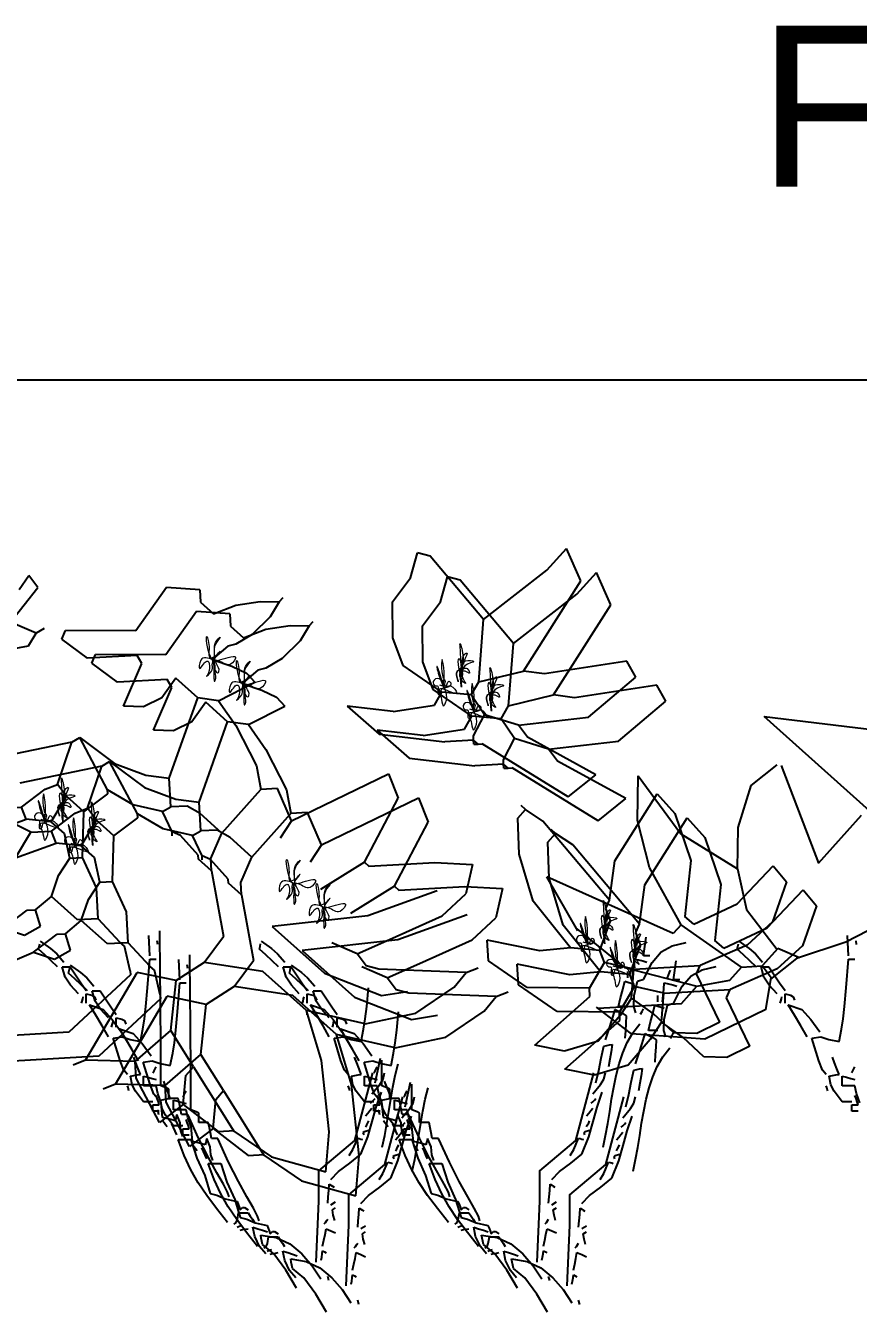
# Model space of a CAD drawing. Header units: millimetres. Extents: x -414464 to 1686, y -90036 to 108605.
# Drawn here: x -402353 to -401836, y 2572 to 3371 of the extents above; entities that cross this region are included whole.
import ezdxf

# ---------------------------------------------------------------- set-up
doc = ezdxf.new("R2010")
doc.units = ezdxf.units.MM
doc.header["$LTSCALE"] = 1000
doc.header["$MEASUREMENT"] = 0
doc.linetypes.add('AUDIT_D_120904163729-0', pattern=[0])
doc.layers.get('0').update_dxf_attribs({"linetype": 'AUDIT_D_120904163729-0'})
doc.layers.add('sb shrubs', color=1, linetype='Continuous')
doc.layers.add('sb-design', color=3, linetype='Continuous')
doc.styles.add('ATTR', font='romans.shx', dxfattribs={"width": 0.8, "height": 0.7})
doc.styles.add('ROMANS', font='romans.shx', dxfattribs={"width": 0.85})
doc.styles.add('Romans 1', font='romans.shx', dxfattribs={"height": 100})
doc.dimstyles.new('DIM-100', dxfattribs={"dimscale": 100, "dimtxt": 2, "dimasz": 2, "dimexe": 0.18, "dimexo": 0.0625, "dimgap": 1, "dimtad": 1, "dimdec": 0, "dimzin": 0, "dimdsep": 46, "dimtxsty": 'ROMANS', "dimcen": 0.09, "dimclrd": 1, "dimclre": 1, "dimclrt": 3, "dimadec": 0, "dimazin": 0, "dimtfac": 1, "dimtdec": 0, "dimtix": 1, "dimtmove": 2, "dimatfit": 3, "dimfxl": 1, "dimtolj": 1, "dimtzin": 0, "dimarcsym": 0})

# ---------------------------------------------------------------- blocks, each defined once
blk = doc.blocks.new('A$C3E916B73')
at = {"layer": 'sb shrubs', "color": 96}
for p, q in [((2.89, 6.753), (3.878, 7.086)), ((3.878, 7.086), (3.984, 6.346)), ((2.219, 6.235), (2.89, 6.753)), ((1.307, 5.689), (1.922, 6.227)), ((1.538, 4.997), (2.219, 6.235)), ((1.922, 6.227), (2.23, 6.227)), ((3.984, 6.346), (3.914, 5.015)), ((0.846, 5.997), (0.461, 5.151)), ((1.307, 5.689), (0.846, 5.997)), ((1.307, 5.689), (1.384, 5.151)), ((0.461, 5.151), (0.461, 4.843)), ((1.384, 5.151), (1.538, 4.997)), ((8.435, 5.095), (7.886, 4.955)), ((9.07, 4.947), (8.435, 5.095)), ((-0.461, 4.766), (-0.692, 4.843)), ((0.461, 4.843), (-0.461, 4.766)), ((0.461, 4.843), (1.153, 4.305)), ((1.538, 4.997), (1.153, 4.305)), ((3.914, 5.015), (3.69, 4.074)), ((7.886, 4.955), (8.962, 4.109)), ((9.5, 4.494), (9.07, 4.947)), ((10.482, 4.873), (10.115, 4.494)), ((10.906, 4.91), (10.482, 4.873)), ((11.345, 4.724), (10.906, 4.91)), ((-0.461, 4.766), (0.592, 3.188)), ((11.345, 4.724), (10.961, 3.802)), ((1.153, 4.305), (1.307, 3.383)), ((4.767, 4.382), (3.69, 4.074)), ((4.767, 4.382), (5.714, 4.238)), ((9.731, 4.186), (9.5, 4.494)), ((10.115, 4.494), (9.731, 4.186)), ((-0.738, 4.228), (-3.229, 4.228)), ((0.461, 3.229), (-0.738, 4.228)), ((3.69, 4.074), (2.921, 3.306)), ((3.69, 4.074), (3.69, 4.152)), ((5.714, 4.238), (6.456, 3.794)), ((8.962, 4.109), (8.962, 3.956)), ((9.731, 4.186), (9.807, 3.648)), ((4.066, 3.397), (5.098, 3.872)), ((5.098, 3.872), (5.583, 3.823)), ((7.808, 3.879), (7.117, 3.341)), ((8.962, 3.956), (7.808, 3.879)), ((8.962, 3.956), (9.269, 3.494)), ((-12.674, 3.684), (-14.026, 3.507)), ((-11.507, 3.195), (-12.674, 3.684)), ((6.456, 3.794), (6.688, 3.536)), ((9.807, 3.648), (9.269, 3.494)), ((9.807, 3.648), (11.037, 3.648)), ((10.961, 3.802), (11.037, 3.648)), ((11.93, 3.319), (11.037, 3.648)), ((-14.026, 3.507), (-14.646, 2.976)), ((1.307, 3.383), (0.592, 3.188)), ((1.845, 3.075), (1.307, 3.383)), ((3.143, 2.479), (4.066, 3.397)), ((5.074, 3.383), (4.843, 3.306)), ((6.688, 3.536), (5.074, 3.383)), ((6.688, 3.536), (6.919, 3.46)), ((9.269, 3.494), (9.192, 3.264)), ((-11.507, 3.195), (-11.378, 2.614)), ((0.461, 3.152), (0.384, 2.691)), ((0.461, 3.152), (0.461, 3.229)), ((2.921, 3.306), (1.845, 3.075)), ((4.843, 3.306), (4.69, 3.075)), ((7.117, 3.341), (7.117, 2.956)), ((8.082, 3.209), (7.117, 2.956)), ((8.654, 3.187), (8.011, 2.284)), ((8.654, 3.187), (8.082, 3.209)), ((9.192, 3.264), (8.654, 3.187)), ((9.192, 3.264), (9.423, 2.726)), ((12.424, 2.913), (11.93, 3.319)), ((-14.622, 2.998), (-13.069, 2.998)), ((-13.069, 2.998), (-12.762, 2.691)), ((1.845, 3.075), (2.23, 2.614)), ((4.69, 3.075), (4.228, 2.845)), ((4.69, 3.075), (5.305, 2.845)), ((10.961, 2.879), (10.807, 2.726)), ((10.961, 2.879), (11.789, 2.543)), ((12.729, 2.187), (12.424, 2.913)), ((-14.083, 2.267), (-12.762, 2.691)), ((-12.762, 2.691), (-12.147, 2.614)), ((-10.884, 2.285), (-11.392, 2.64)), ((0.384, 2.691), (0.308, 2.614)), ((5.305, 2.845), (6.304, 2.46)), ((9.423, 2.726), (9.346, 2.495)), ((10.977, 1.692), (10.807, 2.726)), ((-12.147, 2.614), (-11.916, 2.383)), ((-11.378, 2.614), (-11.532, 2.383)), ((-2.691, 2.537), (-1.845, 2.229)), ((0.308, 2.614), (-0.077, 2.153)), ((2.076, 1.384), (2.23, 2.614)), ((4.926, 2.381), (3.143, 2.479)), ((6.304, 2.46), (6.765, 2.076)), ((9.346, 2.495), (9.423, 2.341)), ((11.789, 2.543), (12.498, 1.88)), ((-14.928, 1.5), (-14.083, 2.267)), ((-11.916, 2.383), (-12.992, 1.538)), ((-11.916, 2.383), (-11.532, 2.383)), ((-11.224, 2.076), (-11.532, 2.383)), ((-10.833, 2.271), (-11.224, 2.076)), ((-9.952, 2.034), (-10.884, 2.285)), ((-1.845, 2.229), (-1.461, 2.383)), ((-1.845, 2.229), (-1.384, 1.922)), ((-1.461, 2.383), (-1.153, 2.229)), ((-1.153, 2.229), (-1.23, 1.922)), ((-0.461, 2.153), (-0.923, 1.691)), ((-0.077, 2.153), (-0.461, 2.153)), ((-0.077, 2.153), (-0.076, 1.575)), ((6.24, 1.988), (4.926, 2.381)), ((8.011, 2.284), (7.799, 1.396)), ((9.423, 2.341), (8.27, 0.804)), ((9.423, 2.341), (9.565, 1.618)), ((12.498, 1.88), (12.729, 2.187)), ((-11.76, 1.323), (-11.237, 2.093)), ((-9.533, 1.845), (-9.952, 2.034)), ((-1.384, 1.922), (-1.23, 1.922)), ((-1.23, 1.922), (-0.923, 1.691)), ((6.919, 1.538), (6.765, 2.076)), ((-13.146, 1.691), (-15.432, 0.503)), ((-12.992, 1.538), (-13.146, 1.691)), ((-0.923, 1.691), (-0.769, 1.307)), ((4.92, 1.384), (4.075, 1.845)), ((10.73, 0.804), (10.977, 1.692)), ((-14.914, 1.538), (-15.432, 0.503)), ((-12.992, 1.538), (-13.519, 0.438)), ((-0.076, 1.575), (-0.307, 0.999)), ((4.92, 1.384), (4.997, 1.461)), ((4.997, 1.461), (6.227, 1.461)), ((6.227, 1.461), (6.919, 1.538)), ((9.565, 1.618), (10.422, 0.419)), ((-11.886, 0.556), (-11.76, 1.323)), ((-0.769, 1.307), (-0.538, 0.999)), ((2.076, 1.384), (1.845, 1.153)), ((2.076, 1.384), (2.076, 1.153)), ((4.92, 1.384), (5.612, 0.231)), ((7.799, 1.396), (7.808, 0.727)), ((-0.538, 0.999), (-0.615, 0.538)), ((-0.538, 0.999), (-0.307, 0.999)), ((-0.307, 0.999), (-0.231, 0.154)), ((1.845, 1.076), (1.538, 0.692)), ((1.845, 1.153), (1.845, 1.076)), ((2.076, 1.153), (2.306, 0.692)), ((3.613, 0.538), (3.383, 0.846)), ((7.808, 0.727), (7.962, 0.573)), ((8.27, 0.804), (7.962, 0.573)), ((10.422, 0.419), (10.73, 0.804)), ((-12.9, -0.152), (-11.886, 0.556)), ((-11.886, 0.556), (-11.829, -0.211)), ((-10.968, -1.315), (-10.379, 0.538)), ((-10.379, 0.538), (-9.533, -0.308)), ((-0.615, 0.538), (-0.846, 0.308)), ((1.384, 0.615), (1.23, 0.231)), ((1.538, 0.692), (1.384, 0.615)), ((1.384, 0.692), (1.384, 0.615)), ((2.306, 0.692), (1.922, 0.308)), ((2.306, 0.692), (3.075, -0.077)), ((3.613, 0.538), (3.383, -0.077)), ((3.613, 0.538), (5.458, -0.231)), ((7.962, 0.573), (7.886, 0.496)), ((-13.519, 0.438), (-13.688, -0.447)), ((-2.076, 0.461), (-1.307, 0.231)), ((-2.076, 0.461), (-1.768, 0)), ((-0.846, 0.308), (-1.307, 0.231)), ((-0.846, 0.308), (-0.538, -0.154)), ((1.922, 0.308), (1.691, 0.154)), ((8.764, 0.384), (7.227, -0.692)), ((8.764, 0.384), (9.302, 0)), ((-1.768, 0), (-2.306, -0.308)), ((-1.768, 0), (-1.384, 0)), ((-1.307, 0.231), (-1.384, 0)), ((-1.384, 0), (-0.923, -0.308)), ((-0.231, 0.154), (-0.538, -0.154)), ((-0.231, 0.154), (0.231, -0.154)), ((0.692, 0.077), (0.231, -0.231)), ((1.23, 0.231), (0.692, 0.077)), ((1.23, 0.231), (1.384, 0.154)), ((1.384, 0.154), (1.384, -0.384)), ((1.691, 0.154), (1.384, 0.154)), ((5.458, -0.231), (5.612, 0.231)), ((9.302, 0), (8.072, -0.769)), ((-13.632, -1.273), (-12.9, -0.152)), ((-11.829, -0.211), (-11.548, -0.978)), ((-0.538, -0.154), (-0.692, -0.384)), ((0.231, -0.231), (-0.231, -1.23)), ((0.231, -0.154), (0.231, -0.231)), ((3.017, -0.518), (3.075, -0.077)), ((3.383, -0.077), (3.075, -0.077)), ((-13.688, -0.447), (-13.632, -1.273)), ((-9.379, -0.384), (-11.235, -2.24)), ((-0.923, -0.308), (-0.692, -0.384)), ((-0.692, -0.384), (-0.384, -1.153)), ((0.39, -0.711), (0.955, -0.459)), ((0.955, -0.459), (1.384, -0.384)), ((1.384, -0.384), (1.999, -1.845)), ((-0.231, -1.23), (0.39, -0.711)), ((2.678, -1.287), (3.017, -0.518)), ((7.15, -0.692), (7.073, -0.769)), ((7.073, -0.692), (7.073, -0.769)), ((7.073, -0.692), (7.15, -0.692)), ((7.15, -0.692), (7.227, -0.692)), ((-0.384, -1.153), (-1.922, -0.922)), ((5.326, -0.977), (6.535, -0.769)), ((7.073, -0.769), (6.535, -0.769)), ((7.073, -0.769), (7.073, -0.846)), ((7.073, -0.846), (7.303, -1.23)), ((8.072, -0.769), (7.919, -0.999)), ((-11.548, -0.978), (-11.041, -1.333)), ((-0.384, -1.153), (-0.231, -1.23)), ((4.761, -1.532), (5.326, -0.977)), ((7.919, -0.999), (7.303, -1.23)), ((7.919, -0.999), (9.225, -1.076)), ((9.225, -1.076), (10.148, -1.768)), ((2.383, -1.768), (2.678, -1.287)), ((5.612, -1.384), (4.761, -1.532)), ((5.612, -1.384), (6.381, -1.461)), ((7.303, -1.23), (7.073, -1.614)), ((6.381, -1.461), (6.535, -1.691)), ((7.073, -1.614), (6.535, -1.691)), ((7.073, -1.614), (7.227, -1.845)), ((-11.235, -2.24), (-8.995, -1.845)), ((0.984, -1.731), (0.615, -1.768)), ((0.615, -1.768), (1, -2.537)), ((1.337, -1.879), (0.984, -1.731)), ((1.614, -2.229), (1.337, -1.879)), ((1.999, -1.845), (1.614, -2.229)), ((2.383, -1.768), (1.999, -1.845)), ((2.383, -1.768), (3.075, -2.076)), ((6.535, -1.691), (5.843, -2.229)), ((7.227, -1.845), (8.072, -1.999)), ((7.227, -1.845), (7.38, -2.998)), ((10.148, -1.768), (9.994, -2.076)), ((2.932, -2.249), (3.075, -2.076)), ((8.457, -1.922), (8.072, -1.999)), ((8.072, -1.999), (9.225, -3.613)), ((9.994, -2.076), (8.457, -1.922)), ((2.664, -2.397), (2.932, -2.249)), ((5.843, -2.229), (5.679, -2.752)), ((1, -2.537), (0.923, -2.691)), ((2.306, -2.537), (2.664, -2.397)), ((2.614, -2.767), (2.306, -2.537)), ((0, -2.691), (-0.461, -3.075)), ((0.923, -2.691), (0, -2.691)), ((2.763, -2.796), (2.614, -2.767)), ((3.074, -2.959), (2.763, -2.796)), ((5.679, -2.752), (5.714, -3.418)), ((-0.461, -3.075), (-0.384, -3.229)), ((3.427, -3.27), (3.074, -2.959)), ((7.38, -2.998), (6.458, -4.228)), ((7.38, -2.998), (8.61, -3.844)), ((0.923, -3.152), (-0.384, -3.229)), ((1.538, -3.921), (0.923, -3.152)), ((3.613, -3.536), (3.427, -3.27)), ((-2.229, -3.383), (-1.614, -3.459)), ((-1.614, -3.459), (-1.461, -3.69)), ((2.153, -3.613), (2.383, -3.383)), ((2.383, -3.383), (2.805, -3.521)), ((2.805, -3.521), (3.257, -3.566)), ((3.257, -3.566), (3.613, -3.536)), ((3.613, -3.536), (3.69, -3.613)), ((5.714, -3.418), (6.074, -3.844)), ((-1.461, -3.69), (-1.922, -3.921)), ((-1.307, -3.767), (-1.461, -3.69)), ((2.153, -3.844), (2.153, -3.613)), ((9.225, -3.613), (8.995, -4.228)), ((-1.922, -3.921), (-1.384, -4.536)), ((2.153, -3.844), (1.538, -3.921)), ((6.074, -3.844), (6.227, -4.305)), ((8.61, -3.844), (8.995, -4.228)), ((6.458, -4.228), (6.227, -4.305)), ((-1.732, -4.515), (-1.537, -4.766)), ((-1.384, -4.536), (-1.537, -4.766))]:
    blk.add_line(p, q, dxfattribs=at)
for centre, start, end in [((-0.738, 4.228), 49.844, 89.647), ((-11.507, 3.195), 12.8043, 67.5333)]:
    blk.add_arc(centre, 0.00000961, start, end, dxfattribs=at)
blk = doc.blocks.new('gt')
at = {"layer": 'sb-design', "color": 46}
for p, q in [((597.9543, 207.0863), (597.9507, 207.1614)), ((600.1097, 207.0863), (600.1061, 207.1614)), ((600.1473, 207.1282), (600.1467, 207.1796)), ((597.5411, 207.111), (597.5434, 207.1212)), ((597.5646, 207.0895), (597.5411, 207.111)), ((597.5434, 207.1212), (597.5455, 207.1309)), ((597.547, 207.1403), (597.5855, 207.114)), ((597.5855, 207.114), (597.6083, 207.0939)), ((597.9836, 207.1286), (597.9821, 207.1426)), ((599.6966, 207.111), (599.6989, 207.1212)), ((599.72, 207.0895), (599.6966, 207.111)), ((599.6989, 207.1212), (599.7009, 207.1309)), ((599.7024, 207.1403), (599.7409, 207.114)), ((599.7409, 207.114), (599.7637, 207.0939)), ((600.1391, 207.1286), (600.1375, 207.1426)), ((600.148, 207.0717), (600.1473, 207.1282)), ((600.5172, 207.111), (600.5195, 207.1212)), ((600.5407, 207.0895), (600.5172, 207.111)), ((600.5195, 207.1212), (600.5215, 207.1309)), ((600.523, 207.1403), (600.5615, 207.114)), ((600.5615, 207.114), (600.5843, 207.0939)), ((601.9253, 207.1036), (601.9291, 207.1133)), ((601.9291, 207.1133), (601.9327, 207.1227)), ((601.9444, 207.0863), (601.9538, 207.1564)), ((602.01, 207.1014), (602.0507, 207.1234)), ((602.0507, 207.1234), (602.1022, 207.1358)), ((597.5881, 207.0675), (597.5646, 207.0895)), ((597.6115, 207.0452), (597.5881, 207.0675)), ((597.6083, 207.0939), (597.635, 207.0628)), ((597.9455, 206.9679), (597.9543, 207.0746)), ((597.9543, 207.0746), (597.9624, 207.0746)), ((597.9624, 207.0746), (597.9704, 207.0746)), ((597.9704, 207.0746), (597.9777, 207.0746)), ((599.7435, 207.0675), (599.72, 207.0895)), ((599.767, 207.0452), (599.7435, 207.0675)), ((599.7637, 207.0939), (599.7905, 207.0628)), ((600.101, 206.9679), (600.1097, 207.0746)), ((600.1097, 207.0746), (600.1179, 207.0746)), ((600.1179, 207.0746), (600.1258, 207.0746)), ((600.1258, 207.0746), (600.1332, 207.0746)), ((600.1486, 207.0099), (600.148, 207.0717)), ((600.5641, 207.0675), (600.5407, 207.0895)), ((600.5876, 207.0452), (600.5641, 207.0675)), ((600.5843, 207.0939), (600.6111, 207.0628)), ((601.9077, 207.0511), (601.9092, 207.0746)), ((601.9092, 207.0746), (601.9253, 207.071)), ((601.921, 207.0934), (601.9253, 207.1036)), ((601.9253, 207.071), (601.9409, 207.0672)), ((601.9409, 207.0672), (601.9562, 207.0628)), ((601.9526, 207.0863), (601.9444, 207.0863)), ((601.9605, 207.0863), (601.9526, 207.0863)), ((601.9679, 207.0863), (601.9605, 207.0863)), ((601.976, 207.0622), (602.01, 207.1014)), ((597.6402, 207.0071), (597.6291, 207.0452)), ((597.6291, 207.0452), (597.6394, 207.0452)), ((597.6394, 207.0452), (597.6491, 207.0452)), ((597.6491, 207.0452), (597.6585, 207.0452)), ((597.6585, 207.0452), (597.6784, 207.0159)), ((597.6784, 207.0159), (597.6984, 206.9865)), ((599.7957, 207.0071), (599.7846, 207.0452)), ((599.7846, 207.0452), (599.7948, 207.0452)), ((599.7948, 207.0452), (599.8045, 207.0452)), ((599.8045, 207.0452), (599.8139, 207.0452)), ((599.8139, 207.0452), (599.8339, 207.0159)), ((599.8339, 207.0159), (599.8538, 206.9865)), ((600.6163, 207.0071), (600.6052, 207.0452)), ((600.6052, 207.0452), (600.6154, 207.0452)), ((600.6154, 207.0452), (600.6251, 207.0452)), ((600.6251, 207.0452), (600.6346, 207.0452)), ((600.6346, 207.0452), (600.6545, 207.0159)), ((600.6545, 207.0159), (600.6745, 206.9865)), ((601.8858, 207.0202), (601.8858, 207.0276)), ((601.8858, 207.0123), (601.8858, 207.0202)), ((601.9034, 207.0042), (601.9057, 207.0276)), ((601.9057, 207.0276), (601.9077, 207.0511)), ((601.9444, 206.9983), (601.976, 207.0622)), ((597.6599, 206.9773), (597.6402, 207.0071)), ((597.689, 206.9455), (597.6599, 206.9773)), ((597.6984, 206.9865), (597.7184, 206.9572)), ((597.9393, 206.8986), (597.9455, 206.9679)), ((599.8154, 206.9773), (599.7957, 207.0071)), ((599.8444, 206.9455), (599.8154, 206.9773)), ((599.8538, 206.9865), (599.8738, 206.9572)), ((600.0948, 206.8986), (600.101, 206.9679)), ((600.1493, 206.9421), (600.1486, 207.0099)), ((600.636, 206.9773), (600.6163, 207.0071)), ((600.6651, 206.9455), (600.636, 206.9773)), ((600.6745, 206.9865), (600.6944, 206.9572)), ((600.9154, 206.8986), (600.9216, 206.9679)), ((601.8666, 206.9616), (601.874, 206.9924)), ((601.874, 206.9924), (601.8858, 206.9889)), ((601.8858, 207.0042), (601.8858, 207.0123)), ((601.8858, 206.9889), (601.8975, 206.985)), ((601.8975, 206.985), (601.9092, 206.9807)), ((601.909, 206.9385), (601.921, 206.9924)), ((601.921, 206.9924), (601.9291, 206.9947)), ((601.9291, 206.9947), (601.937, 206.9968)), ((601.937, 206.9968), (601.9444, 206.9983)), ((597.703, 206.9184), (597.7051, 206.9263)), ((597.7051, 206.9263), (597.7066, 206.9337)), ((597.7184, 206.9455), (597.7392, 206.9407)), ((597.7184, 206.9337), (597.7184, 206.9455)), ((597.7184, 206.922), (597.7184, 206.9337)), ((597.7184, 206.9103), (597.7184, 206.922)), ((597.7392, 206.9407), (597.7483, 206.9346)), ((597.7483, 206.9346), (597.7536, 206.922)), ((599.8585, 206.9184), (599.8605, 206.9263)), ((599.8605, 206.9263), (599.862, 206.9337)), ((599.8738, 206.9455), (599.8947, 206.9407)), ((599.8738, 206.9337), (599.8738, 206.9455)), ((599.8738, 206.922), (599.8738, 206.9337)), ((599.8738, 206.9103), (599.8738, 206.922)), ((599.8947, 206.9407), (599.9038, 206.9346)), ((599.9038, 206.9346), (599.909, 206.922)), ((600.1499, 206.868), (600.1493, 206.9421)), ((600.6791, 206.9184), (600.6812, 206.9263)), ((600.6812, 206.9263), (600.6827, 206.9337)), ((600.6944, 206.9455), (600.7153, 206.9407)), ((600.6944, 206.9337), (600.6944, 206.9455)), ((600.6944, 206.922), (600.6944, 206.9337)), ((600.6944, 206.9103), (600.6944, 206.922)), ((600.7153, 206.9407), (600.7244, 206.9346)), ((600.7244, 206.9346), (600.7296, 206.922)), ((601.8505, 206.8985), (601.8587, 206.9302)), ((601.8587, 206.9302), (601.8666, 206.9616)), ((601.9075, 206.8976), (601.909, 206.9385)), ((597.7007, 206.9103), (597.703, 206.9184)), ((597.7301, 206.9044), (597.7811, 206.8863)), ((597.7536, 206.8653), (597.7301, 206.9044)), ((597.7811, 206.8863), (597.8144, 206.8497)), ((597.934, 206.8521), (597.9393, 206.8986)), ((599.8562, 206.9103), (599.8585, 206.9184)), ((599.8855, 206.9044), (599.9366, 206.8863)), ((599.909, 206.8653), (599.8855, 206.9044)), ((599.9366, 206.8863), (599.9699, 206.8497)), ((600.0894, 206.8521), (600.0948, 206.8986)), ((600.6768, 206.9103), (600.6791, 206.9184)), ((600.7062, 206.9044), (600.7572, 206.8863)), ((600.7296, 206.8653), (600.7062, 206.9044)), ((600.7572, 206.8863), (600.7905, 206.8497)), ((600.9101, 206.8521), (600.9154, 206.8986)), ((601.827, 206.8492), (601.8388, 206.8868)), ((601.8388, 206.8868), (601.8528, 206.8794)), ((601.8623, 206.8985), (601.8505, 206.8985)), ((601.8528, 206.8794), (601.8666, 206.8715)), ((601.874, 206.8985), (601.8623, 206.8985)), ((601.8666, 206.8715), (601.8799, 206.8633)), ((601.8858, 206.8985), (601.874, 206.8985)), ((601.9151, 206.875), (601.9075, 206.8976)), ((601.9327, 206.8692), (601.9386, 206.8794)), ((601.9386, 206.8794), (601.9444, 206.8891)), ((597.777, 206.8257), (597.7536, 206.8653)), ((597.8005, 206.7858), (597.777, 206.8257)), ((597.8144, 206.8497), (597.8475, 206.8034)), ((597.9278, 206.8135), (597.934, 206.8521)), ((599.9325, 206.8257), (599.909, 206.8653)), ((599.9559, 206.7858), (599.9325, 206.8257)), ((599.9699, 206.8497), (600.0029, 206.8034)), ((600.0832, 206.8135), (600.0894, 206.8521)), ((600.1504, 206.787), (600.1499, 206.868)), ((600.7531, 206.8257), (600.7296, 206.8653)), ((600.7766, 206.7858), (600.7531, 206.8257)), ((600.7905, 206.8497), (600.8235, 206.8034)), ((600.9039, 206.8135), (600.9101, 206.8521)), ((601.815, 206.8117), (601.827, 206.8492)), ((601.8784, 206.836), (601.8763, 206.8081)), ((601.8799, 206.8633), (601.8784, 206.836)), ((601.9044, 206.8004), (601.9298, 206.8331)), ((597.8181, 206.78), (597.8513, 206.7853)), ((597.8435, 206.6967), (597.8181, 206.78)), ((597.8513, 206.7853), (597.8812, 206.7755)), ((597.9191, 206.7682), (597.9278, 206.8135)), ((599.9736, 206.78), (600.0068, 206.7853)), ((599.999, 206.6967), (599.9736, 206.78)), ((600.0068, 206.7853), (600.0366, 206.7755)), ((600.0745, 206.7682), (600.0832, 206.8135)), ((600.1507, 206.6988), (600.1504, 206.787)), ((600.7942, 206.78), (600.8274, 206.7853)), ((600.8196, 206.6967), (600.7942, 206.78)), ((600.8274, 206.7853), (600.8572, 206.7755)), ((600.8951, 206.7682), (600.9039, 206.8135)), ((601.8024, 206.7741), (601.815, 206.8117)), ((601.8763, 206.8081), (601.874, 206.78)), ((601.8835, 206.7645), (601.9044, 206.8004)), ((597.8812, 206.7755), (597.9191, 206.7682)), ((600.0366, 206.7755), (600.0745, 206.7682)), ((600.8572, 206.7755), (600.8951, 206.7682)), ((601.7871, 206.7057), (601.7965, 206.7506)), ((601.7965, 206.7506), (601.8071, 206.7529)), ((601.8071, 206.7529), (601.8173, 206.755)), ((601.8173, 206.755), (601.8271, 206.7565)), ((601.8232, 206.7295), (601.8188, 206.7022)), ((601.8271, 206.7565), (601.8232, 206.7295)), ((601.8667, 206.7259), (601.8835, 206.7645)), ((597.8572, 206.6617), (597.8435, 206.6967)), ((597.9026, 206.6884), (597.8944, 206.7095)), ((597.9108, 206.6669), (597.9026, 206.6884)), ((600.0127, 206.6617), (599.999, 206.6967)), ((600.0581, 206.6884), (600.0498, 206.7095)), ((600.0663, 206.6669), (600.0581, 206.6884)), ((600.1508, 206.6027), (600.1507, 206.6988)), ((600.8333, 206.6617), (600.8196, 206.6967)), ((600.8787, 206.6884), (600.8705, 206.7095)), ((600.8869, 206.6669), (600.8787, 206.6884)), ((600.9568, 206.6602), (600.9665, 206.7057)), ((600.9714, 206.6027), (600.9713, 206.6988)), ((601.0215, 206.6422), (601.0324, 206.6849)), ((601.7774, 206.6602), (601.7871, 206.7057)), ((601.8188, 206.7022), (601.8142, 206.6743)), ((601.8421, 206.6422), (601.8531, 206.6849)), ((601.8531, 206.6849), (601.8667, 206.7259)), ((597.8709, 206.645), (597.8572, 206.6617)), ((597.8827, 206.6391), (597.8952, 206.6414)), ((597.8884, 206.6074), (597.8827, 206.6391)), ((597.8952, 206.6414), (597.9073, 206.6435)), ((597.9073, 206.6435), (597.9191, 206.645)), ((597.9191, 206.645), (597.9108, 206.6669)), ((597.9308, 206.6391), (597.9469, 206.6353)), ((597.9308, 206.6273), (597.9308, 206.6391)), ((597.9469, 206.6353), (597.9624, 206.6309)), ((597.966, 206.6509), (597.9704, 206.659)), ((597.9704, 206.659), (597.9742, 206.6669)), ((597.9742, 206.6669), (597.9777, 206.6743)), ((600.0264, 206.645), (600.0127, 206.6617)), ((600.0381, 206.6391), (600.0507, 206.6414)), ((600.0438, 206.6074), (600.0381, 206.6391)), ((600.0507, 206.6414), (600.0627, 206.6435)), ((600.0627, 206.6435), (600.0745, 206.645)), ((600.0745, 206.645), (600.0663, 206.6669)), ((600.0862, 206.6391), (600.1023, 206.6353)), ((600.0862, 206.6273), (600.0862, 206.6391)), ((600.1023, 206.6353), (600.1179, 206.6309)), ((600.1214, 206.6509), (600.1258, 206.659)), ((600.1258, 206.659), (600.1296, 206.6669)), ((600.1296, 206.6669), (600.1332, 206.6743)), ((600.847, 206.645), (600.8333, 206.6617)), ((600.8587, 206.6391), (600.8713, 206.6414)), ((600.8644, 206.6074), (600.8587, 206.6391)), ((600.8713, 206.6414), (600.8833, 206.6435)), ((600.8833, 206.6435), (600.8951, 206.645)), ((600.8951, 206.645), (600.8869, 206.6669)), ((600.9069, 206.6391), (600.9229, 206.6353)), ((600.9069, 206.6273), (600.9069, 206.6391)), ((600.9229, 206.6353), (600.9385, 206.6309)), ((600.9421, 206.6509), (600.9464, 206.659)), ((600.9464, 206.659), (600.9502, 206.6669)), ((600.9466, 206.6145), (600.9568, 206.6602)), ((600.9502, 206.6669), (600.9538, 206.6743)), ((600.9761, 206.6276), (600.9818, 206.6509)), ((601.0124, 206.5982), (601.0215, 206.6422)), ((601.7672, 206.6145), (601.7774, 206.6602)), ((601.7968, 206.6276), (601.8024, 206.6509)), ((601.8331, 206.5982), (601.8421, 206.6422)), ((597.8732, 206.5969), (597.8709, 206.6027)), ((597.8753, 206.591), (597.8732, 206.5969)), ((597.8768, 206.5851), (597.8753, 206.591)), ((597.9008, 206.5828), (597.8884, 206.6074)), ((597.9308, 206.6153), (597.9308, 206.6273)), ((597.9308, 206.6027), (597.9308, 206.6153)), ((597.9469, 206.6027), (597.9308, 206.6027)), ((597.9624, 206.6027), (597.9469, 206.6027)), ((597.9624, 206.6309), (597.9777, 206.6262)), ((597.9777, 206.6027), (597.9624, 206.6027)), ((597.9844, 206.5749), (597.9777, 206.6027)), ((600.0287, 206.5969), (600.0264, 206.6027)), ((600.0307, 206.591), (600.0287, 206.5969)), ((600.0322, 206.5851), (600.0307, 206.591)), ((600.0563, 206.5828), (600.0438, 206.6074)), ((600.0862, 206.6153), (600.0862, 206.6273)), ((600.0862, 206.6027), (600.0862, 206.6153)), ((600.1023, 206.6027), (600.0862, 206.6027)), ((600.1179, 206.6027), (600.1023, 206.6027)), ((600.1179, 206.6309), (600.1332, 206.6262)), ((600.1332, 206.6027), (600.1179, 206.6027)), ((600.1398, 206.5749), (600.1332, 206.6027)), ((600.161, 206.5992), (600.1508, 206.6027)), ((600.1707, 206.5953), (600.161, 206.5992)), ((600.1801, 206.591), (600.1707, 206.5953)), ((600.1801, 206.5793), (600.1801, 206.591)), ((600.8493, 206.5969), (600.847, 206.6027)), ((600.8513, 206.591), (600.8493, 206.5969)), ((600.8529, 206.5851), (600.8513, 206.591)), ((600.8769, 206.5828), (600.8644, 206.6074)), ((600.9069, 206.6153), (600.9069, 206.6273)), ((600.9069, 206.6027), (600.9069, 206.6153)), ((600.9229, 206.6027), (600.9069, 206.6027)), ((600.9385, 206.6027), (600.9229, 206.6027)), ((600.9385, 206.6309), (600.9538, 206.6262)), ((600.9538, 206.6027), (600.9385, 206.6027)), ((600.9604, 206.5749), (600.9538, 206.6027)), ((600.9816, 206.5992), (600.9714, 206.6027)), ((600.9913, 206.5953), (600.9816, 206.5992)), ((601.0008, 206.591), (600.9913, 206.5953)), ((601.0008, 206.5793), (601.0008, 206.591)), ((597.9308, 206.5441), (597.9008, 206.5828)), ((597.9425, 206.5441), (597.9308, 206.5441)), ((597.9543, 206.5441), (597.9425, 206.5441)), ((597.966, 206.5441), (597.9543, 206.5441)), ((597.9821, 206.5558), (597.9777, 206.5675)), ((597.9859, 206.5441), (597.9821, 206.5558)), ((597.9962, 206.5406), (597.9844, 206.5749)), ((597.9895, 206.5323), (597.9859, 206.5441)), ((600.0862, 206.5441), (600.0563, 206.5828)), ((600.098, 206.5441), (600.0862, 206.5441)), ((600.1097, 206.5441), (600.098, 206.5441)), ((600.1214, 206.5441), (600.1097, 206.5441)), ((600.1375, 206.5558), (600.1332, 206.5675)), ((600.1414, 206.5441), (600.1375, 206.5558)), ((600.1516, 206.5406), (600.1398, 206.5749)), ((600.1449, 206.5323), (600.1414, 206.5441)), ((600.1567, 206.4854), (600.1516, 206.5406)), ((600.1801, 206.5675), (600.1801, 206.5793)), ((600.1801, 206.5558), (600.1801, 206.5675)), ((600.1919, 206.5558), (600.1801, 206.5558)), ((600.2036, 206.5558), (600.1919, 206.5558)), ((600.2153, 206.5558), (600.2036, 206.5558)), ((600.2197, 206.5367), (600.2153, 206.5558)), ((600.2235, 206.517), (600.2197, 206.5367)), ((600.9069, 206.5441), (600.8769, 206.5828)), ((600.9186, 206.5441), (600.9069, 206.5441)), ((600.9303, 206.5441), (600.9186, 206.5441)), ((600.9421, 206.5441), (600.9303, 206.5441)), ((600.9582, 206.5558), (600.9538, 206.5675)), ((600.962, 206.5441), (600.9582, 206.5558)), ((600.9722, 206.5406), (600.9604, 206.5749)), ((600.9655, 206.5323), (600.962, 206.5441)), ((600.9773, 206.4854), (600.9722, 206.5406)), ((601.0008, 206.5675), (601.0008, 206.5793)), ((601.0008, 206.5558), (601.0008, 206.5675)), ((601.0125, 206.5558), (601.0008, 206.5558)), ((601.0242, 206.5558), (601.0125, 206.5558)), ((601.036, 206.5558), (601.0242, 206.5558)), ((601.0403, 206.5367), (601.036, 206.5558)), ((601.0441, 206.517), (601.0403, 206.5367)), ((597.966, 206.5323), (597.9742, 206.5323)), ((597.966, 206.5249), (597.966, 206.5323)), ((597.966, 206.517), (597.966, 206.5249)), ((597.966, 206.5088), (597.966, 206.517)), ((597.9742, 206.5088), (597.966, 206.5088)), ((597.9742, 206.5323), (597.9821, 206.5323)), ((597.9821, 206.5088), (597.9742, 206.5088)), ((597.9821, 206.5323), (597.9895, 206.5323)), ((597.9895, 206.5088), (597.9821, 206.5088)), ((600.1214, 206.5323), (600.1296, 206.5323)), ((600.1214, 206.5249), (600.1214, 206.5323)), ((600.1214, 206.517), (600.1214, 206.5249)), ((600.1214, 206.5088), (600.1214, 206.517)), ((600.1296, 206.5088), (600.1214, 206.5088)), ((600.1296, 206.5323), (600.1375, 206.5323)), ((600.1375, 206.5088), (600.1296, 206.5088)), ((600.1375, 206.5323), (600.1449, 206.5323)), ((600.1449, 206.5088), (600.1375, 206.5088)), ((600.208, 206.4897), (600.2059, 206.4818)), ((600.2095, 206.4971), (600.208, 206.4897)), ((600.2226, 206.4656), (600.2095, 206.4971)), ((600.2271, 206.4971), (600.2235, 206.517)), ((600.2353, 206.4971), (600.2271, 206.4971)), ((600.2432, 206.4971), (600.2353, 206.4971)), ((600.2506, 206.4971), (600.2432, 206.4971)), ((600.2909, 206.4084), (600.2506, 206.4971)), ((600.9421, 206.5323), (600.9502, 206.5323)), ((600.9421, 206.5249), (600.9421, 206.5323)), ((600.9421, 206.517), (600.9421, 206.5249)), ((600.9421, 206.5088), (600.9421, 206.517)), ((600.9502, 206.5088), (600.9421, 206.5088)), ((600.9502, 206.5323), (600.9582, 206.5323)), ((600.9582, 206.5088), (600.9502, 206.5088)), ((600.9582, 206.5323), (600.9655, 206.5323)), ((600.9655, 206.5088), (600.9582, 206.5088)), ((601.0286, 206.4897), (601.0265, 206.4818)), ((601.0301, 206.4971), (601.0286, 206.4897)), ((601.0432, 206.4656), (601.0301, 206.4971)), ((601.0477, 206.4971), (601.0441, 206.517)), ((601.0559, 206.4971), (601.0477, 206.4971)), ((601.0638, 206.4971), (601.0559, 206.4971)), ((601.0712, 206.4971), (601.0638, 206.4971)), ((601.1115, 206.4084), (601.0712, 206.4971)), ((600.1727, 206.4818), (600.1567, 206.4854)), ((600.1625, 206.4662), (600.1567, 206.4736)), ((600.1684, 206.4583), (600.1625, 206.4662)), ((600.1743, 206.4502), (600.1684, 206.4583)), ((600.1883, 206.478), (600.1727, 206.4818)), ((600.2036, 206.4736), (600.1883, 206.478)), ((600.1977, 206.4486), (600.1919, 206.4619)), ((600.2036, 206.4349), (600.1977, 206.4486)), ((600.2059, 206.4818), (600.2036, 206.4736)), ((600.2253, 206.4362), (600.2226, 206.4656)), ((600.9934, 206.4818), (600.9773, 206.4854)), ((600.9832, 206.4662), (600.9773, 206.4736)), ((600.989, 206.4583), (600.9832, 206.4662)), ((600.9949, 206.4502), (600.989, 206.4583)), ((601.0089, 206.478), (600.9934, 206.4818)), ((601.0242, 206.4736), (601.0089, 206.478)), ((601.0184, 206.4486), (601.0125, 206.4619)), ((601.0242, 206.4349), (601.0184, 206.4486)), ((601.0265, 206.4818), (601.0242, 206.4736)), ((601.0459, 206.4362), (601.0432, 206.4656)), ((600.2095, 206.4208), (600.2036, 206.4349)), ((600.2375, 206.3439), (600.2153, 206.4032)), ((600.2153, 206.4032), (600.2314, 206.4032)), ((600.2329, 206.4149), (600.2253, 206.4362)), ((600.2314, 206.4032), (600.247, 206.4032)), ((600.247, 206.4032), (600.2623, 206.4032)), ((600.2623, 206.4032), (600.2848, 206.3347)), ((600.3275, 206.3363), (600.2909, 206.4084)), ((601.0301, 206.4208), (601.0242, 206.4349)), ((601.0581, 206.3439), (601.036, 206.4032)), ((601.036, 206.4032), (601.0521, 206.4032)), ((601.0536, 206.4149), (601.0459, 206.4362)), ((601.0521, 206.4032), (601.0676, 206.4032)), ((601.0676, 206.4032), (601.0829, 206.4032)), ((601.0829, 206.4032), (601.1054, 206.3347)), ((601.1481, 206.3363), (601.1115, 206.4084)), ((600.262, 206.2911), (600.2375, 206.3439)), ((600.2848, 206.3347), (600.3138, 206.2694)), ((600.3587, 206.2797), (600.3275, 206.3363)), ((601.0827, 206.2911), (601.0581, 206.3439)), ((601.1054, 206.3347), (601.1344, 206.2694)), ((601.1793, 206.2797), (601.1481, 206.3363)), ((600.2897, 206.2424), (600.262, 206.2911)), ((600.3138, 206.2694), (600.3339, 206.2025)), ((600.383, 206.2373), (600.3587, 206.2797)), ((601.1104, 206.2424), (601.0827, 206.2911)), ((601.1344, 206.2694), (601.1545, 206.2025)), ((601.2036, 206.2373), (601.1793, 206.2797)), ((600.3212, 206.1952), (600.2897, 206.2424)), ((600.3339, 206.2025), (600.3585, 206.1962)), ((601.1419, 206.1952), (601.1104, 206.2424)), ((601.1545, 206.2025), (601.1791, 206.1962)), ((600.3573, 206.1472), (600.3212, 206.1952)), ((600.3585, 206.1962), (600.3895, 206.1834)), ((601.1779, 206.1472), (601.1419, 206.1952)), ((601.1791, 206.1962), (601.2102, 206.1834)), ((600.3984, 206.0957), (600.3573, 206.1472)), ((601.2191, 206.0957), (601.1779, 206.1472))]:
    blk.add_line(p, q, dxfattribs=at)
at = {"layer": 'sb-design', "color": 36}
for p, q in [((600.9348, 206.5734), (600.964, 206.6076)), ((600.964, 206.6076), (600.9761, 206.6276)), ((601.0047, 206.5533), (601.0124, 206.5982)), ((601.7555, 206.5734), (601.7846, 206.6076)), ((601.7846, 206.6076), (601.7968, 206.6276)), ((601.8253, 206.5533), (601.8331, 206.5982)), ((600.929, 206.5382), (600.9348, 206.5441)), ((600.9348, 206.5441), (600.9407, 206.5499)), ((600.9407, 206.5499), (600.9466, 206.5558)), ((600.9509, 206.5245), (600.9701, 206.5793)), ((600.9975, 206.5081), (601.0047, 206.5533)), ((601.7496, 206.5382), (601.7555, 206.5441)), ((601.7555, 206.5441), (601.7613, 206.5499)), ((601.7613, 206.5499), (601.7672, 206.5558)), ((601.7715, 206.5245), (601.7907, 206.5793)), ((601.8182, 206.5081), (601.8253, 206.5533)), ((600.9114, 206.4912), (600.9195, 206.5015)), ((600.9195, 206.5015), (600.9275, 206.5111)), ((600.9275, 206.5111), (600.9348, 206.5206)), ((600.9363, 206.4704), (600.9509, 206.5245)), ((600.9903, 206.4629), (600.9975, 206.5081)), ((601.732, 206.4912), (601.7402, 206.5015)), ((601.7402, 206.5015), (601.7481, 206.5111)), ((601.7481, 206.5111), (601.7555, 206.5206)), ((601.7569, 206.4704), (601.7715, 206.5245)), ((601.811, 206.4629), (601.8182, 206.5081)), ((600.9114, 206.4502), (600.9157, 206.4583)), ((600.9157, 206.4583), (600.9195, 206.4662)), ((600.9195, 206.4662), (600.9231, 206.4736)), ((600.9195, 206.4132), (600.9363, 206.4704)), ((600.9824, 206.4184), (600.9903, 206.4629)), ((601.732, 206.4502), (601.7363, 206.4583)), ((601.7363, 206.4583), (601.7402, 206.4662)), ((601.7402, 206.4662), (601.7437, 206.4736)), ((601.7402, 206.4132), (601.7569, 206.4704)), ((601.803, 206.4184), (601.811, 206.4629)), ((600.8644, 206.3661), (600.882, 206.4091)), ((600.882, 206.4091), (600.8879, 206.4076)), ((600.8879, 206.4076), (600.8938, 206.4055)), ((600.8938, 206.3492), (600.9195, 206.4132)), ((600.8938, 206.4055), (600.8996, 206.4032)), ((600.9022, 206.4293), (600.9068, 206.4339)), ((600.9055, 206.4208), (600.9022, 206.4293)), ((600.9068, 206.4339), (600.9231, 206.4384)), ((600.9731, 206.375), (600.9824, 206.4184)), ((601.685, 206.3661), (601.7027, 206.4091)), ((601.7027, 206.4091), (601.7085, 206.4076)), ((601.7085, 206.4076), (601.7144, 206.4055)), ((601.7144, 206.3492), (601.7402, 206.4132)), ((601.7144, 206.4055), (601.7203, 206.4032)), ((601.7229, 206.4293), (601.7274, 206.4339)), ((601.7261, 206.4208), (601.7229, 206.4293)), ((601.7274, 206.4339), (601.7437, 206.4384)), ((601.7937, 206.375), (601.803, 206.4184)), ((600.8507, 206.3445), (600.8644, 206.3661)), ((600.8531, 206.3157), (600.8938, 206.3492)), ((601.6714, 206.3445), (601.685, 206.3661)), ((601.6737, 206.3157), (601.7144, 206.3492)), ((600.8112, 206.2849), (600.8531, 206.3157)), ((601.6318, 206.2849), (601.6737, 206.3157)), ((600.7823, 206.2553), (600.8112, 206.2849)), ((601.6029, 206.2553), (601.6318, 206.2849)), ((600.3987, 206.2081), (600.383, 206.2373)), ((600.4043, 206.1908), (600.3987, 206.2081)), ((600.7728, 206.1908), (600.7749, 206.2142)), ((600.7749, 206.2142), (600.7764, 206.2377)), ((600.7764, 206.2377), (600.7823, 206.2341)), ((600.7823, 206.2341), (600.7881, 206.2303)), ((600.7881, 206.2303), (600.794, 206.226)), ((601.2193, 206.2081), (601.2036, 206.2373)), ((601.2249, 206.1908), (601.2193, 206.2081)), ((601.5934, 206.1908), (601.5955, 206.2142)), ((601.5955, 206.2142), (601.597, 206.2377)), ((601.597, 206.2377), (601.6029, 206.2341)), ((601.6029, 206.2341), (601.6088, 206.2303)), ((601.6088, 206.2303), (601.6146, 206.226)), ((600.3895, 206.1834), (600.4337, 206.1732)), ((600.4337, 206.1732), (600.438, 206.1634)), ((600.438, 206.1634), (600.4418, 206.1532)), ((600.7705, 206.1673), (600.7728, 206.1908)), ((600.7823, 206.1614), (600.7999, 206.1716)), ((601.2102, 206.1834), (601.2543, 206.1732)), ((601.2543, 206.1732), (601.2586, 206.1634)), ((601.2586, 206.1634), (601.2625, 206.1532)), ((601.5911, 206.1673), (601.5934, 206.1908)), ((601.6029, 206.1614), (601.6205, 206.1716)), ((600.435, 206.1059), (600.4395, 206.1309)), ((600.4395, 206.1309), (600.4513, 206.1309)), ((600.4418, 206.1532), (600.4454, 206.1426)), ((600.4454, 206.1426), (600.4543, 206.1505)), ((600.4513, 206.1309), (600.463, 206.1309)), ((600.4543, 206.1505), (600.4619, 206.1505)), ((600.4619, 206.1505), (600.4747, 206.1426)), ((600.463, 206.1309), (600.4747, 206.1309)), ((600.4747, 206.1309), (600.4829, 206.1192)), ((600.4829, 206.1192), (600.4908, 206.1074)), ((600.4908, 206.1074), (600.4982, 206.0957)), ((600.7667, 206.1016), (600.7705, 206.1074)), ((600.7881, 206.1426), (600.7999, 206.1493)), ((600.7912, 206.122), (600.7881, 206.1426)), ((600.7968, 206.1026), (600.7912, 206.122)), ((601.2556, 206.1059), (601.2602, 206.1309)), ((601.2602, 206.1309), (601.2719, 206.1309)), ((601.2625, 206.1532), (601.266, 206.1426)), ((601.266, 206.1426), (601.2749, 206.1505)), ((601.2719, 206.1309), (601.2836, 206.1309)), ((601.2749, 206.1505), (601.2825, 206.1505)), ((601.2825, 206.1505), (601.2954, 206.1426)), ((601.2836, 206.1309), (601.2954, 206.1309)), ((601.2954, 206.1309), (601.3035, 206.1192)), ((601.3035, 206.1192), (601.3114, 206.1074)), ((601.3114, 206.1074), (601.3188, 206.0957)), ((601.5873, 206.1016), (601.5911, 206.1074)), ((601.6088, 206.1426), (601.6205, 206.1493)), ((601.6118, 206.122), (601.6088, 206.1426)), ((601.6174, 206.1026), (601.6118, 206.122)), ((600.4219, 206.0898), (600.4304, 206.0953)), ((600.4304, 206.0953), (600.435, 206.1059)), ((600.4337, 206.0781), (600.4395, 206.0804)), ((600.4395, 206.0804), (600.4454, 206.0824)), ((600.4454, 206.0824), (600.4513, 206.0839)), ((600.4454, 206.0663), (600.4556, 206.0686)), ((600.4556, 206.0686), (600.4653, 206.0707)), ((600.4653, 206.0707), (600.4747, 206.0722)), ((600.4923, 206.0781), (600.5108, 206.0722)), ((600.4993, 206.0431), (600.4923, 206.0781)), ((600.5108, 206.0722), (600.5287, 206.0663)), ((600.5287, 206.0663), (600.5463, 206.0605)), ((600.7576, 206.0898), (600.7623, 206.0957)), ((600.7608, 206.051), (600.7647, 206.0722)), ((600.7623, 206.0957), (600.7667, 206.1016)), ((600.7647, 206.0722), (600.7823, 206.0648)), ((600.7823, 206.0648), (600.7999, 206.0569)), ((601.2425, 206.0898), (601.251, 206.0953)), ((601.251, 206.0953), (601.2556, 206.1059)), ((601.2543, 206.0781), (601.2602, 206.0804)), ((601.2602, 206.0804), (601.266, 206.0824)), ((601.266, 206.0824), (601.2719, 206.0839)), ((601.266, 206.0663), (601.2762, 206.0686)), ((601.2762, 206.0686), (601.2859, 206.0707)), ((601.2859, 206.0707), (601.2954, 206.0722)), ((601.313, 206.0781), (601.3314, 206.0722)), ((601.32, 206.0431), (601.313, 206.0781)), ((601.3314, 206.0722), (601.3493, 206.0663)), ((601.3493, 206.0663), (601.367, 206.0605)), ((601.5782, 206.0898), (601.5829, 206.0957)), ((601.5814, 206.051), (601.5853, 206.0722)), ((601.5829, 206.0957), (601.5873, 206.1016)), ((601.5853, 206.0722), (601.6029, 206.0648)), ((601.6029, 206.0648), (601.6205, 206.0569)), ((600.517, 206.0055), (600.4993, 206.0431)), ((600.5217, 206.0487), (600.579, 206.0398)), ((600.524, 206.037), (600.5217, 206.0487)), ((600.5264, 206.0253), (600.524, 206.037)), ((600.5287, 206.0135), (600.5264, 206.0253)), ((600.5702, 205.9786), (600.5287, 206.0135)), ((600.579, 206.0398), (600.63, 206.0153)), ((600.63, 206.0153), (600.6747, 205.979)), ((600.7517, 206.0077), (600.7564, 206.0296)), ((600.7564, 206.0296), (600.7608, 206.051)), ((601.3377, 206.0055), (601.32, 206.0431)), ((601.3423, 206.0487), (601.3996, 206.0398)), ((601.3447, 206.037), (601.3423, 206.0487)), ((601.347, 206.0253), (601.3447, 206.037)), ((601.3494, 206.0135), (601.347, 206.0253)), ((601.3909, 205.9786), (601.3494, 206.0135)), ((601.3996, 206.0398), (601.4506, 206.0153)), ((601.4506, 206.0153), (601.4953, 205.979)), ((601.5724, 206.0077), (601.577, 206.0296)), ((601.577, 206.0296), (601.5814, 206.051)), ((600.5405, 205.9783), (600.517, 206.0055)), ((600.6151, 205.918), (600.5702, 205.9786)), ((600.6747, 205.979), (600.7131, 205.9347)), ((600.7459, 205.9548), (600.7482, 205.9666)), ((600.7482, 205.9666), (600.7502, 205.9783)), ((600.7502, 205.9783), (600.7517, 205.99)), ((600.7517, 205.99), (600.7584, 205.9865)), ((600.7584, 205.9865), (600.7646, 205.9827)), ((601.3611, 205.9783), (601.3377, 206.0055)), ((601.4358, 205.918), (601.3909, 205.9786)), ((601.4953, 205.979), (601.5337, 205.9347)), ((601.5665, 205.9548), (601.5688, 205.9666)), ((601.5688, 205.9666), (601.5708, 205.9783)), ((601.5708, 205.9783), (601.5724, 205.99)), ((601.5724, 205.99), (601.5791, 205.9865)), ((601.5791, 205.9865), (601.5852, 205.9827)), ((600.655, 205.8506), (600.6151, 205.918)), ((600.7131, 205.9347), (600.745, 205.8859)), ((601.4756, 205.8506), (601.4358, 205.918)), ((601.5337, 205.9347), (601.5656, 205.8859)), ((600.7749, 205.8797), (600.7705, 205.895)), ((601.5955, 205.8797), (601.5911, 205.895))]:
    blk.add_line(p, q, dxfattribs=at)
at = {"layer": 'sb-design', "color": 46}
for points in [[(600.9369, 206.6509), (600.8702, 206.3996), (600.7367, 206.2868), (600.7367, 206.1739), (600.7265, 205.9483)], [(601.7576, 206.6509), (601.6908, 206.3996), (601.5573, 206.2868), (601.5573, 206.1739), (601.5471, 205.9483)]]:
    blk.add_lwpolyline(points, dxfattribs=at)
at = {"layer": 'sb-design', "color": 40, "linetype": 'Continuous', "lineweight": 5, "ltscale": 3}
for points, knots in [([(600.345, 208.187), (600.3264, 208.1936), (600.2953, 208.2048), (600.2899, 208.1404), (600.3076, 208.1709), (600.3324, 208.1956), (600.3354, 208.1447), (600.3138, 208.1171), (600.351, 208.1507), (600.3389, 208.1684), (600.353, 208.2044), (600.3445, 208.1477), (600.3485, 208.1034), (600.3583, 208.1201), (600.3499, 208.1382), (600.3554, 208.1707), (600.3246, 208.2014), (600.3141, 208.3071), (600.3349, 208.2337), (600.3256, 208.1942), (600.352, 208.1946), (600.389, 208.2414), (600.3277, 208.1689), (600.3921, 208.1948), (600.4412, 208.2049), (600.4025, 208.1513), (600.3771, 208.1832), (600.3334, 208.1861), (600.3568, 208.1269), (600.3719, 208.1515), (600.3472, 208.179), (600.3513, 208.2169), (600.3481, 208.25), (600.383, 208.2831), (600.3459, 208.2411), (600.3479, 208.2209), (600.3491, 208.2101)], [0, 0, 0, 0, 15.444397, 25.830801, 33.124377, 38.860961, 55.956926, 58.073586, 68.553055, 76.803415, 80.123237, 100.681667, 105.582778, 106.904272, 116.815917, 124.523015, 137.501492, 162.78658, 178.418453, 189.58139, 190.674785, 204.04504, 216.167824, 233.176454, 242.372673, 253.904747, 269.360932, 274.520928, 289.386269, 290.704088, 300.691626, 318.815839, 327.386076, 336.233476, 346.526389, 358.414439, 358.414439, 358.414439, 358.414439]), ([(601.2655, 208.1557), (601.2588, 208.1509), (601.2497, 208.1444), (601.2482, 208.1258), (601.2645, 208.0817), (601.2396, 208.1478), (601.2794, 208.149), (601.2644, 208.1148), (601.2699, 208.0679), (601.258, 208.1388), (601.2814, 208.161), (601.2426, 208.22), (601.2671, 208.0959), (601.2666, 208.1548), (601.2914, 208.1593), (601.3039, 208.1274), (601.2827, 208.148), (601.2531, 208.1385), (601.2992, 208.0824), (601.2542, 208.1214), (601.2673, 208.1503), (601.2721, 208.1907), (601.3363, 208.179), (601.28, 208.1737), (601.266, 208.1236), (601.266, 208.2034), (601.2597, 208.2628), (601.2753, 208.2096), (601.2733, 208.1538), (601.2672, 208.2003), (601.2965, 208.2202), (601.2765, 208.1876), (601.2754, 208.1741), (601.275, 208.1691)], [0, 0, 0, 0, 7.506997, 10.17797, 19.260547, 33.121307, 36.381768, 51.192845, 57.04274, 72.655419, 85.017982, 93.775323, 114.54365, 122.637879, 127.982985, 134.578308, 140.785035, 145.154153, 160.004892, 167.775771, 181.084498, 191.50958, 202.468022, 214.881476, 220.292849, 245.201356, 252.874147, 267.395037, 278.307213, 289.021078, 293.865945, 303.287785, 309.014991, 309.014991, 309.014991, 309.014991]), ([(601.1865, 208.0932), (601.1913, 208.0915), (601.2052, 208.0867), (601.1977, 208.1215), (601.2104, 208.1065), (601.1999, 208.0971), (601.2137, 208.0835), (601.216, 208.1166), (601.237, 208.0905), (601.1925, 208.0727), (601.1981, 208.1266), (601.1546, 208.1112), (601.1665, 208.0878), (601.1884, 208.0938), (601.172, 208.0548), (601.1944, 208.0608), (601.1893, 208.0806), (601.2093, 208.0841), (601.2294, 208.0998), (601.2672, 208.046), (601.2153, 208.0745), (601.1737, 208.0834), (601.1953, 208.0483), (601.197, 208.0066), (601.2158, 208.0365), (601.212, 208.0628), (601.1973, 208.102), (601.1678, 208.1974), (601.1824, 208.126), (601.2117, 208.0732), (601.195, 208.2384), (601.1925, 208.1454), (601.1973, 208.1248), (601.1991, 208.1174)], [0, 0, 0, 0, 4.0341, 11.570887, 13.242678, 18.960124, 20.849744, 27.801224, 32.087516, 40.532642, 53.440835, 61.822838, 67.957009, 69.967089, 80.788423, 82.166165, 89.805617, 92.659612, 100.614666, 112.473709, 127.395468, 134.582515, 147.820105, 156.175038, 160.720943, 173.680809, 182.870692, 207.91369, 224.118248, 229.511471, 258.245542, 273.295642, 281.757074, 281.757074, 281.757074, 281.757074]), ([(599.7845, 207.6563), (599.7778, 207.6515), (599.7687, 207.645), (599.7672, 207.6264), (599.7835, 207.5823), (599.7586, 207.6484), (599.7983, 207.6496), (599.7834, 207.6154), (599.7889, 207.5686), (599.777, 207.6395), (599.8003, 207.6617), (599.7616, 207.7206), (599.7861, 207.5965), (599.7856, 207.6555), (599.8104, 207.6599), (599.8229, 207.6281), (599.8017, 207.6486), (599.7721, 207.6391), (599.8182, 207.5831), (599.7731, 207.6221), (599.7863, 207.6509), (599.7911, 207.6913), (599.8552, 207.6796), (599.799, 207.6743), (599.7849, 207.6242), (599.785, 207.704), (599.7786, 207.7634), (599.7943, 207.7103), (599.7923, 207.6544), (599.7861, 207.7009), (599.8154, 207.7208), (599.7955, 207.6882), (599.7944, 207.6748), (599.794, 207.6697)], [0, 0, 0, 0, 7.506997, 10.17797, 19.260547, 33.121307, 36.381768, 51.192845, 57.04274, 72.655419, 85.017982, 93.775323, 114.54365, 122.637879, 127.982985, 134.578308, 140.785035, 145.154153, 160.004892, 167.775771, 181.084498, 191.50958, 202.468022, 214.881476, 220.292849, 245.201356, 252.874147, 267.395037, 278.307213, 289.021078, 293.865945, 303.287785, 309.014991, 309.014991, 309.014991, 309.014991]), ([(599.7054, 207.5938), (599.7103, 207.5922), (599.7242, 207.5873), (599.7167, 207.6221), (599.7294, 207.6071), (599.7189, 207.5977), (599.7326, 207.5841), (599.735, 207.6173), (599.7559, 207.5911), (599.7115, 207.5733), (599.7171, 207.6272), (599.6736, 207.6119), (599.6855, 207.5884), (599.7074, 207.5945), (599.691, 207.5554), (599.7134, 207.5615), (599.7083, 207.5813), (599.7283, 207.5847), (599.7484, 207.6004), (599.7861, 207.5467), (599.7343, 207.5752), (599.6927, 207.5841), (599.7143, 207.5489), (599.716, 207.5072), (599.7347, 207.5371), (599.731, 207.5634), (599.7162, 207.6027), (599.6868, 207.698), (599.7014, 207.6266), (599.7307, 207.5738), (599.714, 207.739), (599.7115, 207.646), (599.7163, 207.6255), (599.718, 207.6181)], [0, 0, 0, 0, 4.0341, 11.570887, 13.242678, 18.960124, 20.849744, 27.801224, 32.087516, 40.532642, 53.440835, 61.822838, 67.957009, 69.967089, 80.788423, 82.166165, 89.805617, 92.659612, 100.614666, 112.473709, 127.395468, 134.582515, 147.820105, 156.175038, 160.720943, 173.680809, 182.870692, 207.91369, 224.118248, 229.511471, 258.245542, 273.295642, 281.757074, 281.757074, 281.757074, 281.757074]), ([(600.6419, 207.3579), (600.6233, 207.3646), (600.5922, 207.3758), (600.5867, 207.3114), (600.6044, 207.3418), (600.6293, 207.3666), (600.6323, 207.3156), (600.6107, 207.288), (600.6479, 207.3216), (600.6358, 207.3393), (600.6498, 207.3754), (600.6414, 207.3187), (600.6454, 207.2744), (600.6552, 207.2911), (600.6468, 207.3091), (600.6523, 207.3417), (600.6214, 207.3723), (600.611, 207.4781), (600.6318, 207.4047), (600.6225, 207.3651), (600.6489, 207.3655), (600.6859, 207.4123), (600.6246, 207.3398), (600.6889, 207.3658), (600.7381, 207.3759), (600.6994, 207.3223), (600.6739, 207.3542), (600.6303, 207.357), (600.6537, 207.2978), (600.6688, 207.3225), (600.6441, 207.35), (600.6481, 207.3878), (600.645, 207.421), (600.6798, 207.454), (600.6427, 207.412), (600.6448, 207.3918), (600.6459, 207.381)], [0, 0, 0, 0, 15.444397, 25.830801, 33.124377, 38.860961, 55.956926, 58.073586, 68.553055, 76.803415, 80.123237, 100.681667, 105.582778, 106.904272, 116.815917, 124.523015, 137.501492, 162.78658, 178.418453, 189.58139, 190.674785, 204.04504, 216.167824, 233.176454, 242.372673, 253.904747, 269.360932, 274.520928, 289.386269, 290.704088, 300.691626, 318.815839, 327.386076, 336.233476, 346.526389, 358.414439, 358.414439, 358.414439, 358.414439]), ([(601.7978, 207.2008), (601.7911, 207.196), (601.782, 207.1896), (601.7805, 207.171), (601.7968, 207.1268), (601.772, 207.1929), (601.8117, 207.1942), (601.7967, 207.16), (601.8022, 207.1131), (601.7903, 207.184), (601.8137, 207.2062), (601.775, 207.2651), (601.7995, 207.1411), (601.7989, 207.2), (601.8237, 207.2045), (601.8363, 207.1726), (601.8151, 207.1931), (601.7855, 207.1836), (601.8315, 207.1276), (601.7865, 207.1666), (601.7996, 207.1954), (601.8044, 207.2359), (601.8686, 207.2241), (601.8124, 207.2189), (601.7983, 207.1687), (601.7984, 207.2486), (601.792, 207.3079), (601.8077, 207.2548), (601.8056, 207.199), (601.7995, 207.2455), (601.8288, 207.2653), (601.8089, 207.2327), (601.8078, 207.2193), (601.8073, 207.2142)], [0, 0, 0, 0, 7.506997, 10.17797, 19.260547, 33.121307, 36.381768, 51.192845, 57.04274, 72.655419, 85.017982, 93.775323, 114.54365, 122.637879, 127.982985, 134.578308, 140.785035, 145.154153, 160.004892, 167.775771, 181.084498, 191.50958, 202.468022, 214.881476, 220.292849, 245.201356, 252.874147, 267.395037, 278.307213, 289.021078, 293.865945, 303.287785, 309.014991, 309.014991, 309.014991, 309.014991]), ([(601.7188, 207.1384), (601.7236, 207.1367), (601.7375, 207.1318), (601.73, 207.1667), (601.7427, 207.1517), (601.7322, 207.1422), (601.746, 207.1286), (601.7483, 207.1618), (601.7693, 207.1357), (601.7249, 207.1179), (601.7304, 207.1717), (601.687, 207.1564), (601.6988, 207.1329), (601.7207, 207.139), (601.7044, 207.0999), (601.7268, 207.106), (601.7217, 207.1258), (601.7417, 207.1292), (601.7617, 207.1449), (601.7995, 207.0912), (601.7476, 207.1197), (601.7061, 207.1286), (601.7276, 207.0935), (601.7293, 207.0518), (601.7481, 207.0816), (601.7443, 207.108), (601.7296, 207.1472), (601.7001, 207.2425), (601.7148, 207.1711), (601.7441, 207.1183), (601.7274, 207.2835), (601.7248, 207.1905), (601.7297, 207.17), (601.7314, 207.1626)], [0, 0, 0, 0, 4.0341, 11.570887, 13.242678, 18.960124, 20.849744, 27.801224, 32.087516, 40.532642, 53.440835, 61.822838, 67.957009, 69.967089, 80.788423, 82.166165, 89.805617, 92.659612, 100.614666, 112.473709, 127.395468, 134.582515, 147.820105, 156.175038, 160.720943, 173.680809, 182.870692, 207.91369, 224.118248, 229.511471, 258.245542, 273.295642, 281.757074, 281.757074, 281.757074, 281.757074])]:
    blk.add_open_spline(points, degree=3, knots=knots, dxfattribs=at)
at = {"layer": 'sb shrubs', "color": 1, "linetype": 'Continuous', "lineweight": -3, "ltscale": 3, "xscale": -0.199999999896254, "yscale": 0.2000000001862645, "zscale": 0.2, "rotation": 183.229529160828}
blk.add_blockref('A$C3E916B73', (599.9091, 207.6549), dxfattribs=at)
blk = doc.blocks.new('building-10-dopoff')
at = {"layer": 'sb-design', "xscale": 167.1177739928675, "yscale": 167.1177739928675, "zscale": 167.1177739928675, "rotation": 359.9997333183491}
for p in [(-115342.34, -33804.02, 0.08), (-114548.32, -33804.02, 0.08), (-115323.72, -33818.91)]:
    blk.add_blockref('gt', p, dxfattribs=at)
at = {"linetype": 'ByBlock', "insert": (-14023.78, 1381.09), "char_height": 100, "attachment_point": 3, "style": 'Romans 1'}
blk.add_mtext_dynamic_manual_height_columns('{\\fArial|b0|i0|c0|p34;FEATURE WALL}', width=294.8147, gutter_width=500, heights=[0], dxfattribs=at)
at = {"color": 8, "style": 'ATTR', "text_generation_flag": 4, "width": 0.8, "flags": 9}
blk.add_attdef('ESTCODE', (-3884.57, 171.23), '', height=22.34, rotation=180, dxfattribs=at)
at = {"linetype": 'ByBlock'}
blk.add_leader([(-16274.8, 1161.21), (-14444.25, 1161.21)], dimstyle='DIM-100', override={"dimgap": 1, "dimtad": 0}, dxfattribs=at)

msp = doc.modelspace()

# ---------------------------------------------------------------- block references
msp.add_blockref('building-10-dopoff', (-387222.39, 1990, -0.83))

doc.saveas('drawing.dxf')
